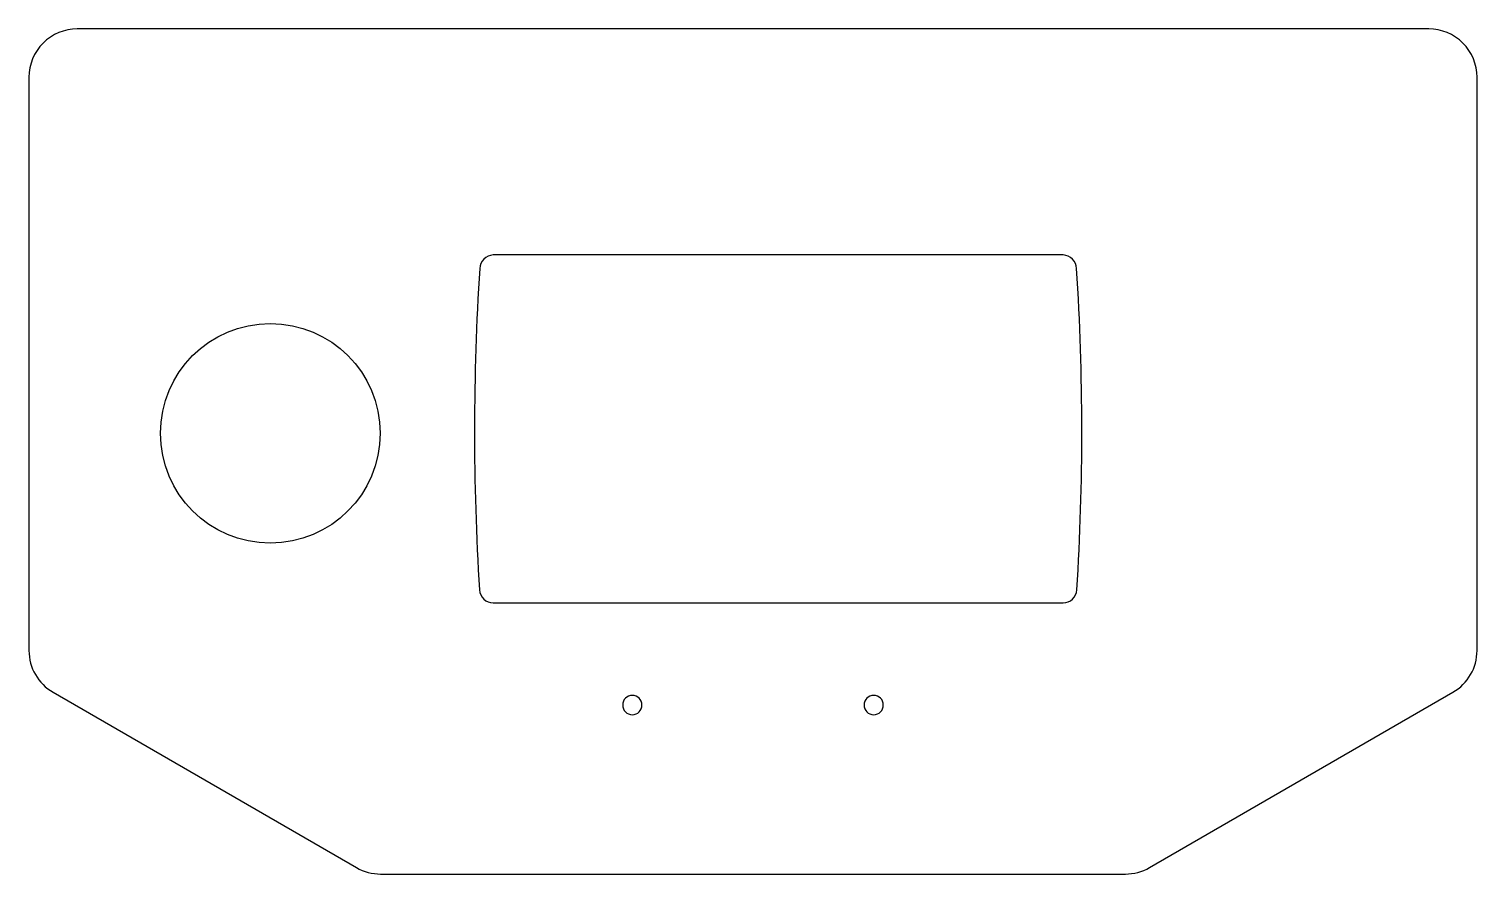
# Model space of a CAD drawing. Header units: millimetres. Extents: x -300 to 300, y -185 to 165.
import ezdxf

# ---------------------------------------------------------------- set-up
doc = ezdxf.new("R2010")
doc.units = ezdxf.units.MM
doc.layers.get('0').update_dxf_attribs({"linetype": 'CONTINUOUS'})

msp = doc.modelspace()

# ---------------------------------------------------------------- linework, layer by layer
for points in [[(-280, 165, 0.414214), (-300, 145), (-300, -92.42, 0.267949), (-290, -109.74), (-164.28, -182.32, 0.131652), (-154.28, -185), (154.28, -185, 0.131652), (164.28, -182.32), (290, -109.74, 0.267949), (300, -92.42), (300, 145, 0.414214), (280, 165)], [(-113.34, -67.3, 0.395946), (-107.6, -72.69), (128.45, -72.69, 0.395946), (134.19, -67.3, 0.031737), (134.1, 65.76, 0.377123), (128.45, 71.41), (-107.6, 71.41, 0.377123), (-113.25, 65.76, 0.031737)]]:
    msp.add_lwpolyline(points, format="xyb", close=True)
msp.add_circle((-200, -2.47), 45.5)
at = {"extrusion": (0, 0, -1)}
for centre in [(50, -115), (-50, -115)]:
    msp.add_circle(centre, 4, dxfattribs=at)

doc.saveas('drawing.dxf')
